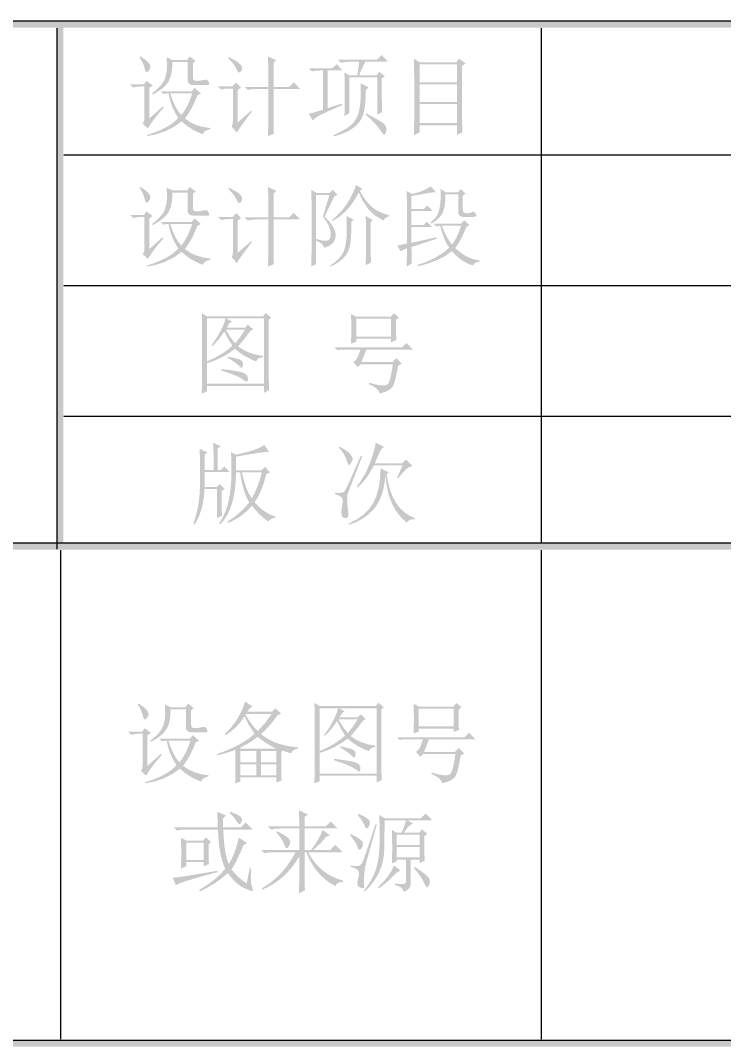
# Model space of a CAD drawing. Header units: millimetres. Extents: x 0 to 383, y 25 to 284.
# Drawn here: x 260.41 to 293.71, y 235.53 to 283.89 of the extents above; entities that cross this region are included whole.
import ezdxf

# ---------------------------------------------------------------- set-up
doc = ezdxf.new("R2010")
doc.units = ezdxf.units.MM

msp = doc.modelspace()

# ---------------------------------------------------------------- hatches: boundary and pattern name
h = msp.add_hatch(color=0)
h.dxf.hatch_style = 2
h.paths.add_polyline_path([(0, 283.548226), (383.109611, 283.548226), (383.109611, 283.886892), (0, 283.886892)])
h = msp.add_hatch(color=0)
h.dxf.hatch_style = 2
h.paths.add_polyline_path([(262.110361, 258.825559), (262.449035, 258.825559), (262.449035, 283.548226), (262.110361, 283.548226)])
h = msp.add_hatch(color=0)
h.dxf.hatch_style = 2
h.paths.add_polyline_path([(285.055028, 259.164226), (285.097361, 259.164226), (285.097361, 283.548226), (285.055028, 283.548226)])
h = msp.add_hatch(color=0)
h.paths.add_polyline_path([(266.048023, 282.147257), (266.097632, 282.18033), (266.219674, 282.100748), (266.321563, 282.027368), (266.403815, 281.960188), (266.466946, 281.89921), (266.545494, 281.784144), (266.566165, 281.673212), (266.54136, 281.577438), (266.483483, 281.502335), (266.424916, 281.452726), (266.395288, 281.436189), (266.364282, 281.446525), (266.337411, 281.47753), (266.314673, 281.529207), (266.296069, 281.601554), (266.261963, 281.722477), (266.209253, 281.853735), (266.13794, 281.995328)])
h.paths.add_polyline_path([(266.511043, 279.23684), (267.139429, 279.79908), (267.189038, 279.74947), (266.945814, 279.468351), (266.748066, 279.220304), (266.586146, 278.992928), (266.444898, 278.773819), (266.196851, 279.00533), (266.267131, 279.112817), (266.279533, 279.23684), (266.279533, 280.758194), (266.064559, 280.758194), (265.919865, 280.745792), (265.750366, 280.708585), (265.601538, 280.857413), (266.262997, 280.857413), (266.378752, 281.022778), (266.676408, 280.807804), (266.511043, 280.692049)])
h.paths.add_polyline_path([(267.503231, 280.427465), (267.62312, 280.090535), (267.751278, 279.807348), (267.887704, 279.577905), (268.032398, 279.402205), (268.182259, 279.615112), (268.317651, 279.856957), (268.438574, 280.127742), (268.545028, 280.427465)])
h.paths.add_polyline_path([(267.056747, 280.526684), (268.528491, 280.526684), (268.660783, 280.692049), (268.958439, 280.427465), (268.793075, 280.344783), (268.66285, 280.02749), (268.520223, 279.737068), (268.365194, 279.473518), (268.197762, 279.23684), (268.453044, 279.066308), (268.739331, 278.93505), (269.056624, 278.843066), (269.404924, 278.790356), (269.404924, 278.740747), (269.259196, 278.694238), (269.152743, 278.637394), (269.085563, 278.570214), (269.057658, 278.4927), (268.777572, 278.605354), (268.516089, 278.744881), (268.27321, 278.911279), (268.048934, 279.104549), (267.686165, 278.850301), (267.292391, 278.649796), (266.867611, 278.503035), (266.411825, 278.410017), (266.395288, 278.459627), (266.650053, 278.541017), (266.885181, 278.628092), (267.100671, 278.720851), (267.296525, 278.819295), (267.472742, 278.923423), (267.629321, 279.033235), (267.766264, 279.148732), (267.883569, 279.269913), (267.724406, 279.534497), (267.594181, 279.815616), (267.492896, 280.113273), (267.420549, 280.427465), (267.337866, 280.427465), (267.189038, 280.394392)])
h.paths.add_polyline_path([(268.578101, 281.188142), (268.58947, 281.115795), (268.623576, 281.064119), (268.68042, 281.033113), (268.760002, 281.022778), (268.937769, 281.03518), (269.107267, 281.072387), (269.17548, 281.080742), (269.231291, 281.073076), (269.274699, 281.049908), (269.305705, 281.011753), (269.342912, 280.932516), (269.355314, 280.87395), (269.343601, 280.8457), (269.311217, 280.829852), (269.268756, 280.826666), (269.18237, 280.825029), (269.051543, 280.824426), (268.875757, 280.82434), (268.611174, 280.82434), (268.481983, 280.840877), (268.392066, 280.890486), (268.341423, 280.973168), (268.330054, 281.088924), (268.330054, 281.915747), (267.60245, 281.915747), (267.598316, 281.648149), (267.569377, 281.407939), (267.515633, 281.195635), (267.437085, 281.011753), (267.32133, 280.845269), (267.155965, 280.684469), (266.940991, 280.528837), (266.676408, 280.377856), (266.643335, 280.427465), (266.880099, 280.627022), (267.06157, 280.812627), (267.188263, 280.984796), (267.260696, 281.144045), (267.330287, 281.432744), (267.354403, 281.684236), (267.337866, 282.147257), (267.60245, 282.014965), (268.313517, 282.014965), (268.429273, 282.18033), (268.710392, 281.965356), (268.578101, 281.866137)])
h = msp.add_hatch(color=0)
h.paths.add_polyline_path([(270.248283, 282.097648), (270.264819, 282.147257), (270.432337, 282.067675), (270.571433, 281.994295), (270.682623, 281.927115), (270.766425, 281.866137), (270.873223, 281.750382), (270.909741, 281.634627), (270.893894, 281.535408), (270.849108, 281.469262), (270.802943, 281.432055), (270.77745, 281.419653), (270.737142, 281.432055), (270.698901, 281.469262), (270.662728, 281.531274), (270.628622, 281.61809), (270.475659, 281.862003)])
h.paths.add_polyline_path([(270.694767, 279.054939), (271.339689, 279.617179), (271.372762, 279.567569), (271.235044, 279.389286), (271.111279, 279.226505), (271.001467, 279.079227), (270.905607, 278.947452), (270.8237, 278.83118), (270.755746, 278.730411), (270.701744, 278.645145), (270.661694, 278.575382), (270.413648, 278.856502), (270.463257, 278.984659), (270.479793, 279.170694), (270.479793, 280.658976), (270.049845, 280.658976), (270.198674, 280.658976), (270.078784, 280.646573), (269.917554, 280.609366), (269.768726, 280.758194), (270.44672, 280.758194), (270.628622, 280.940095), (270.860132, 280.708585), (270.694767, 280.59283)])
h.paths.add_polyline_path([(272.149976, 280.741658), (272.149717, 281.0065), (272.148942, 281.247053), (272.14765, 281.463319), (272.145842, 281.655297), (272.143516, 281.822987), (272.140674, 281.966389), (272.137315, 282.085504), (272.133439, 282.18033), (272.530314, 281.998429), (272.398023, 281.866137), (272.398023, 280.741658), (273.142163, 280.741658), (273.357137, 280.956632), (273.654793, 280.642439), (272.398023, 280.642439), (272.398023, 279.137622), (272.402157, 278.819295), (272.414559, 278.525773), (272.133439, 278.410017), (272.140674, 278.65083), (272.145842, 278.860636), (272.148942, 279.039436), (272.149976, 279.187231), (272.149976, 280.642439), (271.306616, 280.642439), (271.554663, 280.642439), (271.36036, 280.630037), (271.174325, 280.59283), (271.025497, 280.741658)])
h = msp.add_hatch(color=0)
h.paths.add_polyline_path([(274.961174, 279.732934), (275.622632, 279.947908), (275.655705, 279.881762), (275.412826, 279.775319), (275.196818, 279.679277), (275.007682, 279.593698), (274.845418, 279.518649), (274.710026, 279.454194), (274.601506, 279.400396), (274.519857, 279.357322), (274.46508, 279.325035), (274.332788, 279.225127), (274.266642, 279.137622), (274.068205, 279.468351), (274.178792, 279.493155), (274.328654, 279.534497), (274.51779, 279.592374), (274.7462, 279.666788), (274.7462, 281.518872), (274.613908, 281.518872), (274.407202, 281.506469), (274.217033, 281.469262), (274.068205, 281.61809), (275.176148, 281.61809), (275.391122, 281.816528), (275.655705, 281.518872), (274.961174, 281.518872)])
h.paths.add_polyline_path([(275.754924, 279.352595), (275.767326, 279.816305), (275.77146, 280.350295), (275.767326, 280.903577), (275.754924, 281.419653), (275.986434, 281.287361), (276.366773, 281.287361), (276.396745, 281.501302), (276.420516, 281.680102), (276.438086, 281.823762), (276.449455, 281.932283), (275.986434, 281.932283), (275.779728, 281.919881), (275.589559, 281.882674), (275.440731, 282.031502), (277.292814, 282.031502), (277.524325, 282.246476), (277.805444, 281.932283), (276.747111, 281.932283), (276.691301, 281.829964), (276.623088, 281.68837), (276.542472, 281.507503), (276.449455, 281.287361), (277.259741, 281.287361), (277.408569, 281.452726), (277.673153, 281.237752), (277.524325, 281.138533), (277.524325, 280.129809), (277.540861, 279.551033), (277.309351, 279.418741), (277.309351, 281.188142), (275.986434, 281.188142), (275.986434, 279.501424)])
h.paths.add_polyline_path([(276.895939, 280.725122), (276.763648, 280.59283), (276.754432, 280.180538), (276.72713, 279.836976), (276.682257, 279.56266), (276.620332, 279.358108), (276.53963, 279.195758), (276.437742, 279.04736), (276.314149, 278.912398), (276.168335, 278.790356), (275.993669, 278.678735), (275.783862, 278.575382), (275.538916, 278.480297), (275.25883, 278.393481), (275.225757, 278.44309), (275.579224, 278.613623), (275.862411, 278.777954), (276.075317, 278.936083), (276.217944, 279.088012), (276.315182, 279.245195), (276.392266, 279.41943), (276.449713, 279.611236), (276.48804, 279.821128), (276.511725, 280.053586), (276.524558, 280.312399), (276.526022, 280.59705), (276.515601, 280.907023)])
h.paths.add_polyline_path([(276.780184, 279.484887), (277.09231, 279.318575), (277.334155, 279.183786), (277.505721, 279.081036), (277.607007, 279.010842), (277.706226, 278.894398), (277.739299, 278.757283), (277.73103, 278.669778), (277.706226, 278.56987), (277.677287, 278.487877), (277.656616, 278.459627), (277.602873, 278.488566), (277.540861, 278.575382), (277.243205, 278.961233), (277.150187, 279.062432), (277.036499, 279.175518), (276.90214, 279.299972), (276.747111, 279.435278)])
h = msp.add_hatch(color=0)
h.paths.add_polyline_path([(279.310262, 279.931372), (279.310262, 279.021866), (281.079663, 279.021866), (281.079663, 279.931372)])
h.paths.add_polyline_path([(279.045679, 278.44309), (279.052914, 278.774939), (279.058081, 279.175518), (279.061182, 279.645342), (279.062215, 280.184931), (279.061182, 280.734682), (279.058081, 281.234307), (279.052914, 281.683289), (279.045679, 282.081111), (279.310262, 281.89921), (281.04659, 281.89921), (281.178882, 282.081111), (281.493075, 281.849601), (281.32771, 281.733845), (281.32771, 279.28645), (281.328744, 279.057006), (281.331844, 278.86477), (281.337012, 278.709741), (281.344247, 278.591918), (281.079663, 278.459627), (281.079663, 278.922648), (279.310262, 278.922648), (279.310262, 278.591918)])
h.paths.add_polyline_path([(279.310262, 281.799991), (279.310262, 280.956632), (281.079663, 280.956632), (281.079663, 281.799991)])
h.paths.add_polyline_path([(279.310262, 280.857413), (279.310262, 280.03059), (281.079663, 280.03059), (281.079663, 280.857413)])
h = msp.add_hatch(color=0)
h.dxf.hatch_style = 2
h.paths.add_polyline_path([(262.449028, 277.494559), (327.56475, 277.494559), (327.56475, 277.536892), (262.449028, 277.536892)])
h = msp.add_hatch(color=0)
h.paths.add_polyline_path([(266.048023, 275.96659), (266.097632, 275.999663), (266.219674, 275.920081), (266.321563, 275.846701), (266.403815, 275.779522), (266.466946, 275.718543), (266.545494, 275.603477), (266.566165, 275.492545), (266.54136, 275.396771), (266.483483, 275.321668), (266.424916, 275.272059), (266.395288, 275.255523), (266.364282, 275.265858), (266.337411, 275.296864), (266.314673, 275.34854), (266.296069, 275.420887), (266.261963, 275.54181), (266.209253, 275.673068), (266.13794, 275.814662)])
h.paths.add_polyline_path([(266.511043, 273.056174), (267.139429, 273.618413), (267.189038, 273.568804), (266.945814, 273.287684), (266.748066, 273.039637), (266.586146, 272.812261), (266.444898, 272.593153), (266.196851, 272.824663), (266.267131, 272.93215), (266.279533, 273.056174), (266.279533, 274.577528), (266.064559, 274.577528), (265.919865, 274.565125), (265.750366, 274.527918), (265.601538, 274.676747), (266.262997, 274.676747), (266.378752, 274.842111), (266.676408, 274.627137), (266.511043, 274.511382)])
h.paths.add_polyline_path([(267.503231, 274.246799), (267.62312, 273.909868), (267.751278, 273.626681), (267.887704, 273.397238), (268.032398, 273.221538), (268.182259, 273.434445), (268.317651, 273.676291), (268.438574, 273.947075), (268.545028, 274.246799)])
h.paths.add_polyline_path([(267.056747, 274.346017), (268.528491, 274.346017), (268.660783, 274.511382), (268.958439, 274.246799), (268.793075, 274.164116), (268.66285, 273.846823), (268.520223, 273.556401), (268.365194, 273.292852), (268.197762, 273.056174), (268.453044, 272.885641), (268.739331, 272.754383), (269.056624, 272.662399), (269.404924, 272.609689), (269.404924, 272.56008), (269.259196, 272.513571), (269.152743, 272.456727), (269.085563, 272.389548), (269.057658, 272.312033), (268.777572, 272.424688), (268.516089, 272.564214), (268.27321, 272.730612), (268.048934, 272.923882), (267.686165, 272.669634), (267.292391, 272.469129), (266.867611, 272.322368), (266.411825, 272.229351), (266.395288, 272.27896), (266.650053, 272.36035), (266.885181, 272.447425), (267.100671, 272.540184), (267.296525, 272.638628), (267.472742, 272.742756), (267.629321, 272.852568), (267.766264, 272.968065), (267.883569, 273.089247), (267.724406, 273.35383), (267.594181, 273.63495), (267.492896, 273.932606), (267.420549, 274.246799), (267.337866, 274.246799), (267.189038, 274.213726)])
h.paths.add_polyline_path([(268.578101, 275.007476), (268.58947, 274.935129), (268.623576, 274.883452), (268.68042, 274.852446), (268.760002, 274.842111), (268.937769, 274.854513), (269.107267, 274.89172), (269.17548, 274.900075), (269.231291, 274.89241), (269.274699, 274.869241), (269.305705, 274.831087), (269.342912, 274.75185), (269.355314, 274.693283), (269.343601, 274.665033), (269.311217, 274.649186), (269.268756, 274.645999), (269.18237, 274.644363), (269.051543, 274.64376), (268.875757, 274.643674), (268.611174, 274.643674), (268.481983, 274.66021), (268.392066, 274.709819), (268.341423, 274.792502), (268.330054, 274.908257), (268.330054, 275.73508), (267.60245, 275.73508), (267.598316, 275.467482), (267.569377, 275.227273), (267.515633, 275.014969), (267.437085, 274.831087), (267.32133, 274.664603), (267.155965, 274.503803), (266.940991, 274.348171), (266.676408, 274.197189), (266.643335, 274.246799), (266.880099, 274.446356), (267.06157, 274.63196), (267.188263, 274.804129), (267.260696, 274.963378), (267.330287, 275.252077), (267.354403, 275.503569), (267.337866, 275.96659), (267.60245, 275.834299), (268.313517, 275.834299), (268.429273, 275.999663), (268.710392, 275.784689), (268.578101, 275.68547)])
h = msp.add_hatch(color=0)
h.paths.add_polyline_path([(270.248283, 275.916981), (270.264819, 275.96659), (270.432337, 275.887009), (270.571433, 275.813628), (270.682623, 275.746449), (270.766425, 275.68547), (270.873223, 275.569715), (270.909741, 275.45396), (270.893894, 275.354741), (270.849108, 275.288595), (270.802943, 275.251388), (270.77745, 275.238986), (270.737142, 275.251388), (270.698901, 275.288595), (270.662728, 275.350607), (270.628622, 275.437424), (270.475659, 275.681336)])
h.paths.add_polyline_path([(270.694767, 272.874273), (271.339689, 273.436512), (271.372762, 273.386903), (271.235044, 273.208619), (271.111279, 273.045838), (271.001467, 272.89856), (270.905607, 272.766786), (270.8237, 272.650514), (270.755746, 272.549745), (270.701744, 272.464478), (270.661694, 272.394715), (270.413648, 272.675835), (270.463257, 272.803993), (270.479793, 272.990028), (270.479793, 274.478309), (270.049845, 274.478309), (270.198674, 274.478309), (270.078784, 274.465907), (269.917554, 274.4287), (269.768726, 274.577528), (270.44672, 274.577528), (270.628622, 274.759429), (270.860132, 274.527918), (270.694767, 274.412163)])
h.paths.add_polyline_path([(272.149976, 274.560991), (272.149717, 274.825833), (272.148942, 275.066387), (272.14765, 275.282653), (272.145842, 275.474631), (272.143516, 275.642321), (272.140674, 275.785723), (272.137315, 275.904837), (272.133439, 275.999663), (272.530314, 275.817762), (272.398023, 275.68547), (272.398023, 274.560991), (273.142163, 274.560991), (273.357137, 274.775965), (273.654793, 274.461773), (272.398023, 274.461773), (272.398023, 272.956955), (272.402157, 272.638628), (272.414559, 272.345106), (272.133439, 272.229351), (272.140674, 272.470163), (272.145842, 272.679969), (272.148942, 272.85877), (272.149976, 273.006564), (272.149976, 274.461773), (271.306616, 274.461773), (271.554663, 274.461773), (271.36036, 274.44937), (271.174325, 274.412163), (271.025497, 274.560991)])
h = msp.add_hatch(color=0)
h.paths.add_polyline_path([(276.614819, 275.900444), (276.482528, 275.817762), (276.618006, 275.583237), (276.760202, 275.376101), (276.909633, 275.19687), (277.066816, 275.046061), (277.239329, 274.919884), (277.434063, 274.813861), (277.650501, 274.727476), (277.888127, 274.66021), (277.888127, 274.610601), (277.802344, 274.591997), (277.726896, 274.552723), (277.661784, 274.492778), (277.607007, 274.412163), (277.387899, 274.533172), (277.193595, 274.665033), (277.024097, 274.808263), (276.879403, 274.963378), (276.63549, 275.318223), (276.432918, 275.73508), (276.269707, 275.449826), (276.111146, 275.205913), (275.957754, 275.003342), (275.810045, 274.842111), (275.507566, 274.585796), (275.176148, 274.37909), (275.159611, 274.4287), (275.414979, 274.655042), (275.635723, 274.887586), (275.822361, 275.126331), (275.97541, 275.371278), (276.098314, 275.602788), (276.193829, 275.801226), (276.261439, 275.96659), (276.300627, 276.098882)])
h.paths.add_polyline_path([(276.085653, 274.362554), (276.081519, 273.981182), (276.069116, 273.663888), (276.048446, 273.410674), (276.019507, 273.221538), (275.977132, 273.068662), (275.916154, 272.924571), (275.836572, 272.789782), (275.738387, 272.664811), (275.617464, 272.550261), (275.46967, 272.438812), (275.295003, 272.331498), (275.093465, 272.229351), (275.076929, 272.27896), (275.302324, 272.437176), (275.482761, 272.597976), (275.618756, 272.761876), (275.710826, 272.929394), (275.772838, 273.110262), (275.818313, 273.313867), (275.847252, 273.54021), (275.859655, 273.78929), (275.862669, 274.037251), (275.8631, 274.25989), (275.86043, 274.456691), (275.854142, 274.627137), (276.201408, 274.445236)])
h.paths.add_polyline_path([(276.763648, 272.295497), (276.780184, 273.491634), (276.77605, 274.077989), (276.763648, 274.627137), (277.094377, 274.4287), (276.995158, 274.346017), (276.995158, 272.990028), (277.011694, 272.427788)])
h.paths.add_polyline_path([(275.043856, 275.619325), (274.41547, 275.619325), (274.41547, 273.535731), (274.598491, 273.488189), (274.751023, 273.461317), (274.873582, 273.455116), (274.966686, 273.469585), (275.033865, 273.512046), (275.078307, 273.590163), (275.100011, 273.704454), (275.098977, 273.855436), (275.066852, 274.028982), (274.994936, 274.210281), (274.882712, 274.398813), (274.729663, 274.594064)])
h.paths.add_polyline_path([(274.18396, 272.229351), (274.187836, 272.360609), (274.191195, 272.522873), (274.194037, 272.716143), (274.196362, 272.940418), (274.198171, 273.1957), (274.199463, 273.481987), (274.200238, 273.799281), (274.200497, 274.14758), (274.200238, 274.492778), (274.199463, 274.80077), (274.198171, 275.071554), (274.196362, 275.305132), (274.194037, 275.501502), (274.191195, 275.660666), (274.187836, 275.782622), (274.18396, 275.867372), (274.432007, 275.718543), (275.043856, 275.718543), (275.192684, 275.867372), (275.424194, 275.635861), (275.275366, 275.553179), (275.190617, 275.381613), (275.085197, 275.164572), (274.959107, 274.902056), (274.812345, 274.594064), (275.01974, 274.391493), (275.18166, 274.180653), (275.292592, 273.969813), (275.341512, 273.767241), (275.324976, 273.573627), (275.242293, 273.392415), (275.17098, 273.31068), (275.072795, 273.238764), (274.947738, 273.176149), (274.795809, 273.122319), (274.753434, 273.223605), (274.67592, 273.312489), (274.563265, 273.38897), (274.41547, 273.453049), (274.41547, 272.345106)])
h = msp.add_hatch(color=0)
h.paths.add_polyline_path([(278.929924, 273.35383), (280.104012, 273.618413), (280.137085, 273.552267), (278.929924, 273.155392), (278.930957, 272.91458), (278.934058, 272.704774), (278.939225, 272.525973), (278.94646, 272.378179), (278.698413, 272.229351), (278.710816, 272.642762), (278.71495, 273.089247), (278.597127, 273.048939), (278.508244, 273.010698), (278.448299, 272.974525), (278.417293, 272.940418), (278.251929, 273.238075), (278.324276, 273.243242), (278.425562, 273.258745), (278.555786, 273.284583), (278.71495, 273.320757), (278.71495, 274.759429), (278.713916, 275.129432), (278.710816, 275.429155), (278.705648, 275.658599), (278.698413, 275.817762), (278.94646, 275.668934), (279.161434, 275.718543), (279.409481, 275.801226), (279.64926, 275.908713), (279.839429, 276.032736), (280.087476, 275.751616), (279.860099, 275.73508), (279.574845, 275.68547), (278.929924, 275.569715), (278.929924, 274.957866), (279.5087, 274.957866), (279.674064, 275.123231), (279.938648, 274.858648), (278.929924, 274.858648), (278.929924, 274.197189), (279.492163, 274.197189), (279.657528, 274.362554), (279.922111, 274.09797), (278.929924, 274.09797)])
h.paths.add_polyline_path([(280.30245, 275.900444), (280.550497, 275.751616), (281.129273, 275.751616), (281.261564, 275.900444), (281.493075, 275.68547), (281.360783, 275.586252), (281.360783, 274.924793), (281.371118, 274.852446), (281.402124, 274.80077), (281.453801, 274.769764), (281.526148, 274.759429), (281.641903, 274.759429), (281.732853, 274.784234), (281.807267, 274.825575), (281.873413, 274.829709), (281.939559, 274.775965), (281.989168, 274.705685), (282.005705, 274.66021), (281.990202, 274.624037), (281.943693, 274.598198), (281.866178, 274.582695), (281.757658, 274.577528), (281.426929, 274.577528), (281.303939, 274.590964), (281.216089, 274.631271), (281.163379, 274.698451), (281.145809, 274.792502), (281.145809, 275.652398), (280.53396, 275.652398), (280.53396, 275.41572), (280.517424, 275.201779), (280.484351, 275.010576), (280.434741, 274.842111), (280.356193, 274.688115), (280.236304, 274.540321), (280.075073, 274.398727), (279.872502, 274.263335), (279.822892, 274.312944), (279.964572, 274.43602), (280.075762, 274.557546), (280.15698, 274.678038), (280.208743, 274.798014), (280.270066, 275.046061), (280.30245, 275.310644), (280.310718, 275.595209)])
h.paths.add_polyline_path([(280.368595, 274.164116), (280.472637, 273.896088), (280.589082, 273.656998), (280.71655, 273.449604), (280.848153, 273.271148), (280.97631, 273.457183), (281.0962, 273.684559), (281.199553, 273.928472), (281.278101, 274.164116)])
h.paths.add_polyline_path([(280.715861, 273.122319), (280.600795, 273.309044), (280.489863, 273.541243), (280.385821, 273.825808), (280.285913, 274.164116), (280.104012, 274.131043), (279.97172, 274.263335), (281.278101, 274.263335), (281.426929, 274.4287), (281.674976, 274.197189), (281.526148, 274.09797), (281.415215, 273.829942), (281.283613, 273.55778), (281.142364, 273.309044), (280.996981, 273.105783), (281.294637, 272.858425), (281.592293, 272.681347), (281.877547, 272.575238), (282.137997, 272.527007), (282.137997, 272.460861), (282.032577, 272.443291), (281.947827, 272.407118), (281.883748, 272.352341), (281.84034, 272.27896), (281.626055, 272.356819), (281.382832, 272.488422), (281.253554, 272.576358), (281.121693, 272.683414), (280.986732, 272.810108), (280.848153, 272.956955), (280.496753, 272.71442), (280.104012, 272.521495), (279.682332, 272.365087), (279.244116, 272.245887), (279.22758, 272.312033), (279.636857, 272.452593), (280.037866, 272.642762), (280.405803, 272.870138)])
h = msp.add_hatch(color=0)
h.dxf.hatch_style = 2
h.paths.add_polyline_path([(262.449028, 271.313892), (327.56475, 271.313892), (327.56475, 271.356226), (262.449028, 271.356226)])
h = msp.add_hatch(color=0)
h.paths.add_polyline_path([(272.171804, 269.723747), (272.171804, 266.978694), (272.175938, 266.664502), (272.18834, 266.383382), (271.940293, 266.25109), (271.940293, 266.581819), (269.244851, 266.581819), (269.244851, 266.317236), (268.996804, 266.218017), (269.01334, 266.896012), (269.01334, 269.393017), (269.009206, 269.690674), (268.996804, 270.021403), (269.244851, 269.872575), (271.90722, 269.872575), (272.022976, 270.037939), (272.287559, 269.822965)])
h.paths.add_polyline_path([(269.244851, 269.773356), (269.244851, 267.739372), (269.611753, 267.909904), (269.935248, 268.090771), (270.215334, 268.281974), (270.452012, 268.483512), (270.249441, 268.801839), (270.071674, 269.161507), (269.798822, 268.781168), (269.509434, 268.466976), (269.459825, 268.500049), (269.703737, 268.852137), (269.906309, 269.216628), (269.987958, 269.391209), (270.051003, 269.542535), (270.095445, 269.670089), (270.121283, 269.773356)])
h.paths.add_polyline_path([(269.244851, 266.681038), (271.940293, 266.681038), (271.940293, 269.773356), (270.154356, 269.773356), (270.435476, 269.624528), (270.336257, 269.574918), (270.249441, 269.442627), (270.187429, 269.343408), (271.063861, 269.343408), (271.179616, 269.492236), (271.427663, 269.260726), (271.295372, 269.178043), (271.010118, 268.797705), (270.716595, 268.450439), (270.982212, 268.279907), (271.266433, 268.148649), (271.569257, 268.056665), (271.890684, 268.003955), (271.890684, 267.937809), (271.778029, 267.919206), (271.688112, 267.879931), (271.620933, 267.819987), (271.576491, 267.739372), (271.296405, 267.857194), (271.034922, 267.995687), (270.792043, 268.15485), (270.567767, 268.334684), (270.268044, 268.118677), (269.94765, 267.933675), (269.606586, 267.779679), (269.244851, 267.656689)])
h.paths.add_polyline_path([(270.137819, 269.244189), (270.252541, 269.048852), (270.365196, 268.876253), (270.475783, 268.726391), (270.584304, 268.599267), (270.815814, 268.892789), (271.047325, 269.244189)])
h.paths.add_polyline_path([(270.237038, 267.970882), (270.421006, 267.930574), (270.576036, 267.892334), (270.702126, 267.85616), (270.799278, 267.822054), (270.870591, 267.782866), (270.919167, 267.731792), (270.945005, 267.66935), (270.948106, 267.596056), (270.937771, 267.527757), (270.923301, 267.479611), (270.904698, 267.451103), (270.88196, 267.441715), (270.828217, 267.462386), (270.766205, 267.524398), (270.670087, 267.611214), (270.547097, 267.706299), (270.397235, 267.809651), (270.220502, 267.921273)])
h.paths.add_polyline_path([(269.922845, 267.375569), (270.270197, 267.334314), (270.55192, 267.293576), (270.76853, 267.253871), (270.920545, 267.215717), (271.026912, 267.172223), (271.105891, 267.115809), (271.156965, 267.04596), (271.179616, 266.962158), (271.181683, 266.882576), (271.171348, 266.825732), (271.14861, 266.791626), (271.11347, 266.780257), (271.047325, 266.805062), (270.948106, 266.879476), (270.79101, 266.980762), (270.567767, 267.086181), (270.278379, 267.195735), (269.922845, 267.309424)])
h = msp.add_hatch(color=0)
h.paths.add_polyline_path([(278.197028, 269.70721), (278.198061, 269.368213), (278.201162, 269.095361), (278.20633, 268.888655), (278.213564, 268.748095), (277.965517, 268.648877), (277.965517, 268.814241), (276.311872, 268.814241), (276.311872, 268.665413), (276.063825, 268.582731), (276.076227, 268.922417), (276.080361, 269.282774), (276.076227, 269.645887), (276.063825, 269.98833), (276.311872, 269.856038), (277.948981, 269.856038), (278.097809, 270.021403), (278.329319, 269.822965)])
h.paths.add_polyline_path([(276.311872, 269.756819), (276.311872, 268.91346), (277.965517, 268.91346), (277.965517, 269.756819)])
h.paths.add_polyline_path([(278.296247, 267.524398), (278.259556, 267.320792), (278.2239, 267.139925), (278.189276, 266.981795), (278.155687, 266.846403), (278.12313, 266.733748), (278.091608, 266.643831), (278.061119, 266.576652), (278.031663, 266.53221), (277.915908, 266.4199), (277.800153, 266.344797), (277.647191, 266.283474), (277.419814, 266.218017), (277.375373, 266.33894), (277.27512, 266.453662), (277.119057, 266.562182), (276.907184, 266.664502), (276.92372, 266.730648), (277.132493, 266.67277), (277.312327, 266.631429), (277.463222, 266.606624), (277.585179, 266.598356), (277.676818, 266.610758), (277.789128, 266.647965), (277.820382, 266.673803), (277.852088, 266.726513), (277.884181, 266.806095), (277.916597, 266.912549), (277.949272, 267.045874), (277.98214, 267.206071), (278.015138, 267.393139), (278.0482, 267.60708), (276.526845, 267.60708), (276.378017, 267.474788), (276.17958, 267.706299), (276.283622, 267.793115), (276.366993, 267.921273), (276.440718, 268.090771), (276.510309, 268.301611), (275.567731, 268.301611), (275.418903, 268.268538), (275.286611, 268.40083), (278.478148, 268.40083), (278.693122, 268.615804), (278.990778, 268.301611), (276.791429, 268.301611), (276.559918, 267.706299), (278.031663, 267.706299), (278.213564, 267.8882), (278.461611, 267.640153)])
h = msp.add_hatch(color=0)
h.dxf.hatch_style = 2
h.paths.add_polyline_path([(262.449028, 265.133226), (327.56475, 265.133226), (327.56475, 265.175559), (262.449028, 265.175559)])
h = msp.add_hatch(color=0)
h.paths.add_polyline_path([(269.559043, 262.600502), (269.55801, 263.034584), (269.554909, 263.394252), (269.549742, 263.679506), (269.542507, 263.890345), (269.889773, 263.724981), (269.757481, 263.609226), (269.757481, 262.600502), (269.906309, 262.600502), (270.071674, 262.765866), (270.31972, 262.501283), (269.129095, 262.501283), (269.129095, 261.790215), (269.707872, 261.790215), (269.8567, 261.939043), (270.08821, 261.707533), (269.939382, 261.608314), (269.940415, 261.212473), (269.943516, 260.884844), (269.948684, 260.625428), (269.955918, 260.434226), (269.724408, 260.31847), (269.724408, 261.690997), (269.129095, 261.690997), (269.087754, 261.208339), (268.996804, 260.769089), (268.856244, 260.373248), (268.666075, 260.020814), (268.599929, 260.053887), (268.697167, 260.35361), (268.774251, 260.640931), (268.831698, 260.91585), (268.870024, 261.178366), (268.894829, 261.452251), (268.911365, 261.761276), (268.919634, 262.105442), (268.919634, 262.484747), (268.915413, 262.852683), (268.910676, 263.162741), (268.904906, 263.414922), (268.897585, 263.609226), (269.261387, 263.427325), (269.129095, 263.311569), (269.129095, 262.600502)])
h.paths.add_polyline_path([(272.056049, 262.402064), (271.934092, 261.977284), (271.799734, 261.612448), (271.652972, 261.307557), (271.493809, 261.062611), (271.723252, 260.834201), (271.965098, 260.645066), (272.219346, 260.495204), (272.485997, 260.384616), (272.485997, 260.31847), (272.390912, 260.320538), (272.304095, 260.293666), (272.225547, 260.237855), (272.155267, 260.153106), (271.957863, 260.298833), (271.762526, 260.471433), (271.569257, 260.670904), (271.378054, 260.897247), (271.126906, 260.641965), (270.853021, 260.421823), (270.556399, 260.236822), (270.237038, 260.08696), (270.220502, 260.153106), (270.501622, 260.340175), (270.766205, 260.554115), (271.014252, 260.794927), (271.245762, 261.062611), (271.101068, 261.33753), (270.981179, 261.666192), (270.886094, 262.048597), (270.815814, 262.484747), (270.617377, 262.484747), (270.60575, 262.073661), (270.570868, 261.69203), (270.512732, 261.339855), (270.431342, 261.017136), (270.326697, 260.723872), (270.198798, 260.460064), (270.047644, 260.225711), (269.873236, 260.020814), (269.823627, 260.070424), (269.98279, 260.333973), (270.113015, 260.611993), (270.214301, 260.904481), (270.286648, 261.211439), (270.33729, 261.518483), (270.373464, 261.811575), (270.395168, 262.09123), (270.402403, 262.357967), (270.398269, 262.890579), (270.385866, 263.443861), (270.617377, 263.328106), (270.869816, 263.382366), (271.097968, 263.43766), (271.301831, 263.493987), (271.481407, 263.551348), (271.636694, 263.609742), (271.767694, 263.66917), (271.874406, 263.729632), (271.95683, 263.791127), (272.18834, 263.460398), (272.031244, 263.452818), (271.857611, 263.432837), (271.798442, 263.424299), (271.711884, 263.411047), (271.597937, 263.393014), (271.456602, 263.370136), (271.287878, 263.342349), (271.091766, 263.309589), (270.868266, 263.271789), (270.617377, 263.228887), (270.617377, 262.583965), (271.824538, 262.583965), (271.989903, 262.74933), (272.23795, 262.484747)])
h.paths.add_polyline_path([(270.898497, 262.484747), (270.995648, 262.090972), (271.105202, 261.753008), (271.227159, 261.470855), (271.361517, 261.244512), (271.503111, 261.508062), (271.630235, 261.802618), (271.742889, 262.128179), (271.841075, 262.484747)])
h = msp.add_hatch(color=0)
h.paths.add_polyline_path([(278.246637, 262.2367), (278.51122, 262.815476), (277.155231, 262.815476), (276.874111, 262.341431), (276.788328, 262.216287), (276.679808, 262.080292), (276.54855, 261.932928), (276.394554, 261.773679), (276.344944, 261.823288), (276.525812, 262.071335), (276.688076, 262.335918), (276.831736, 262.617038), (276.956793, 262.914694), (277.06118, 263.205116), (277.142829, 263.464532), (277.20174, 263.692942), (277.237913, 263.890345), (277.634788, 263.691908), (277.519033, 263.605092), (277.436351, 263.476934), (277.396043, 263.385984), (277.341266, 263.26196), (277.27202, 263.104864), (277.188304, 262.914694), (278.494684, 262.914694), (278.676585, 263.096595), (278.974241, 262.782403), (278.821279, 262.732793), (278.693122, 262.650111), (278.624909, 262.584999), (278.536025, 262.488881), (278.426471, 262.361757), (278.296247, 262.203627)])
h.paths.add_polyline_path([(277.700934, 262.352455), (277.670187, 262.084523), (277.627553, 261.834743), (277.573035, 261.603179), (277.506631, 261.389895), (277.428341, 261.194957), (277.338165, 261.018428), (277.236105, 260.860373), (277.122158, 260.720858), (276.871011, 260.483318), (276.597125, 260.28402), (276.300503, 260.123995), (275.981142, 260.004278), (275.948069, 260.053887), (276.33771, 260.257578), (276.663271, 260.488658), (276.924754, 260.747643), (277.122158, 261.03505), (277.267886, 261.36466), (277.374339, 261.749563), (277.441518, 262.189243), (277.469424, 262.683184), (277.849762, 262.484747), (277.750543, 262.402064), (277.821943, 262.000108), (277.920731, 261.637942), (278.047425, 261.316084), (278.20254, 261.03505), (278.385388, 260.795186), (278.594592, 260.596145), (278.829633, 260.437412), (279.089997, 260.31847), (279.07346, 260.268861), (278.957705, 260.264727), (278.858486, 260.235788), (278.775804, 260.182045), (278.709658, 260.103497), (278.511307, 260.276096), (278.330008, 260.479701), (278.16628, 260.714312), (278.020639, 260.979929), (277.898596, 261.276552), (277.804976, 261.60418), (277.739261, 261.962815)])
h.paths.add_polyline_path([(275.518122, 263.708444), (275.678405, 263.619561), (275.812333, 263.534812), (275.920423, 263.454196), (276.003191, 263.377715), (276.109989, 263.241289), (276.146507, 263.129668), (276.126525, 263.03045), (276.069337, 262.931231), (276.01077, 262.856817), (275.981142, 262.832012), (275.949103, 262.845448), (275.919131, 262.885756), (275.891225, 262.952935), (275.865387, 263.046986), (275.81061, 263.196848), (275.728961, 263.348776), (275.620441, 263.502772), (275.485049, 263.658835)])
h.paths.add_polyline_path([(275.303148, 261.525632), (275.518122, 261.509095), (275.650413, 261.525632), (275.749632, 261.575241), (275.779863, 261.616324), (275.829214, 261.706499), (275.897685, 261.845767), (275.985276, 262.034128), (276.091988, 262.271581), (276.21782, 262.558127), (276.362773, 262.893765), (276.526845, 263.278497), (276.592991, 263.245424), (276.441321, 262.849065), (276.308771, 262.50335), (276.195341, 262.208278), (276.101032, 261.963848), (276.025842, 261.770061), (275.969774, 261.626918), (275.932825, 261.534417), (275.914997, 261.492559), (275.890192, 261.389895), (275.881924, 261.216951), (275.894326, 260.976484), (275.931533, 260.665736), (275.942988, 260.507606), (275.928088, 260.397019), (275.88735, 260.333973), (275.82129, 260.31847), (275.696577, 260.351543), (275.633877, 260.417689), (275.600804, 260.566517), (275.609072, 260.661602), (275.633877, 260.814564), (275.66695, 261.046764), (275.66695, 261.216951), (275.638011, 261.285078), (275.567731, 261.348554), (275.45611, 261.406862), (275.303148, 261.459486)])
h = msp.add_hatch(color=0)
h.dxf.hatch_style = 2
h.paths.add_polyline_path([(0.338667, 258.825559), (383.109611, 258.825559), (383.109611, 259.164226), (0.338667, 259.164226)])
h = msp.add_hatch(color=0)
h.dxf.hatch_style = 2
h.paths.add_polyline_path([(262.279694, 235.626892), (262.322028, 235.626892), (262.322028, 258.825559), (262.279694, 258.825559)])
h = msp.add_hatch(color=0)
h.dxf.hatch_style = 2
h.paths.add_polyline_path([(285.055028, 235.626892), (285.097361, 235.626892), (285.097361, 258.825559), (285.055028, 258.825559)])
h = msp.add_hatch(color=0)
h.paths.add_polyline_path([(265.963356, 251.497924), (266.012965, 251.530997), (266.135008, 251.451415), (266.236896, 251.378034), (266.319148, 251.310855), (266.38228, 251.249877), (266.460828, 251.134811), (266.481498, 251.023878), (266.456694, 250.928105), (266.398816, 250.853002), (266.340249, 250.803392), (266.310622, 250.786856), (266.279616, 250.797191), (266.252744, 250.828197), (266.230006, 250.879873), (266.211403, 250.95222), (266.177296, 251.073143), (266.124586, 251.204401), (266.053273, 251.345995)])
h.paths.add_polyline_path([(266.426377, 248.587507), (267.054762, 249.149747), (267.104372, 249.100137), (266.861148, 248.819017), (266.663399, 248.57097), (266.50148, 248.343594), (266.360231, 248.124486), (266.112184, 248.355997), (266.182464, 248.463484), (266.194866, 248.587507), (266.194866, 250.108861), (265.979892, 250.108861), (265.835198, 250.096459), (265.6657, 250.059252), (265.516872, 250.20808), (266.17833, 250.20808), (266.294085, 250.373444), (266.591741, 250.15847), (266.426377, 250.042715)])
h.paths.add_polyline_path([(267.418564, 249.778132), (267.538454, 249.441202), (267.666611, 249.158015), (267.803037, 248.928571), (267.947731, 248.752872), (268.097593, 248.965778), (268.232985, 249.207624), (268.353908, 249.478409), (268.460361, 249.778132)])
h.paths.add_polyline_path([(266.97208, 249.877351), (268.443825, 249.877351), (268.576116, 250.042715), (268.873773, 249.778132), (268.708408, 249.69545), (268.578183, 249.378156), (268.435556, 249.087735), (268.280527, 248.824185), (268.113095, 248.587507), (268.368377, 248.416975), (268.654664, 248.285717), (268.971958, 248.193733), (269.320257, 248.141023), (269.320257, 248.091413), (269.174529, 248.044904), (269.068076, 247.98806), (269.000897, 247.920881), (268.972991, 247.843366), (268.692905, 247.956021), (268.431422, 248.095547), (268.188543, 248.261945), (267.964267, 248.455215), (267.601499, 248.200967), (267.207724, 248.000463), (266.782944, 247.853702), (266.327158, 247.760684), (266.310622, 247.810293), (266.565386, 247.891684), (266.800514, 247.978759), (267.016005, 248.071518), (267.211859, 248.169961), (267.388075, 248.274089), (267.544655, 248.383902), (267.681597, 248.499399), (267.798903, 248.62058), (267.639739, 248.885163), (267.509515, 249.166283), (267.408229, 249.463939), (267.335882, 249.778132), (267.2532, 249.778132), (267.104372, 249.745059)])
h.paths.add_polyline_path([(268.493434, 250.538809), (268.504803, 250.466462), (268.538909, 250.414786), (268.595753, 250.38378), (268.675335, 250.373444), (268.853102, 250.385847), (269.022601, 250.423054), (269.090814, 250.431408), (269.146624, 250.423743), (269.190032, 250.400575), (269.221038, 250.36242), (269.258245, 250.283183), (269.270648, 250.224616), (269.258934, 250.196367), (269.22655, 250.180519), (269.18409, 250.177332), (269.097704, 250.175696), (268.966876, 250.175093), (268.79109, 250.175007), (268.526507, 250.175007), (268.397316, 250.191543), (268.307399, 250.241153), (268.256756, 250.323835), (268.245387, 250.43959), (268.245387, 251.266413), (267.517783, 251.266413), (267.513649, 250.998815), (267.48471, 250.758606), (267.430967, 250.546302), (267.352418, 250.36242), (267.236663, 250.195936), (267.071299, 250.035136), (266.856325, 249.879504), (266.591741, 249.728523), (266.558668, 249.778132), (266.795433, 249.977689), (266.976903, 250.163294), (267.103596, 250.335462), (267.17603, 250.494712), (267.24562, 250.783411), (267.269736, 251.034903), (267.2532, 251.497924), (267.517783, 251.365632), (268.228851, 251.365632), (268.344606, 251.530997), (268.625726, 251.316023), (268.493434, 251.216804)])
h = msp.add_hatch(color=0)
h.paths.add_polyline_path([(270.577028, 247.760684), (270.58943, 248.124486), (270.593564, 248.422142), (270.593564, 249.348184), (270.192555, 249.207624), (269.750205, 249.083601), (269.733668, 249.149747), (270.0768, 249.279971), (270.37859, 249.406062), (270.639039, 249.528018), (270.858148, 249.64584), (271.217816, 249.877351), (271.503069, 250.108861), (271.24262, 250.4892), (271.023512, 250.935684), (270.837477, 250.669034), (270.626637, 250.431322), (270.390993, 250.222549), (270.130543, 250.042715), (270.080934, 250.092325), (270.276271, 250.284561), (270.44887, 250.480931), (270.598732, 250.681436), (270.725856, 250.886075), (270.924293, 251.278816), (271.056585, 251.630215), (271.403851, 251.398705), (271.271559, 251.316023), (271.155804, 251.150658), (272.329892, 251.150658), (272.47872, 251.316023), (272.75984, 251.067976), (272.577939, 250.968757), (272.368133, 250.690738), (272.168662, 250.451993), (271.979526, 250.252522), (271.800726, 250.092325), (272.002264, 249.94565), (272.210003, 249.820162), (272.423943, 249.716379), (272.644085, 249.634816), (273.094704, 249.522506), (273.55359, 249.463939), (273.55359, 249.41433), (273.446103, 249.381257), (273.355153, 249.331648), (273.280739, 249.265502), (273.222861, 249.182819), (272.991351, 249.257234), (272.825986, 249.315111), (272.75984, 249.248965), (272.75984, 248.389069), (272.776377, 247.892976), (272.52833, 247.793757), (272.52833, 248.041804), (270.825075, 248.041804), (270.825075, 247.843366)])
h.paths.add_polyline_path([(271.106194, 251.051439), (271.073122, 251.018366), (271.202313, 250.796158), (271.341839, 250.592553), (271.491701, 250.407551), (271.651898, 250.241153), (271.990895, 250.609089), (272.313356, 251.051439)])
h.paths.add_polyline_path([(271.651898, 249.960033), (271.238486, 249.670645), (270.792002, 249.430866), (270.841611, 249.397793), (272.495257, 249.397793), (272.544866, 249.397793), (272.296819, 249.51975), (272.065309, 249.654109), (271.850335, 249.80087)])
h.paths.add_polyline_path([(270.825075, 249.298575), (270.825075, 248.752872), (271.585752, 248.752872), (271.585752, 249.298575)])
h.paths.add_polyline_path([(271.800726, 249.298575), (271.800726, 248.752872), (272.52833, 248.752872), (272.52833, 249.298575)])
h.paths.add_polyline_path([(270.825075, 248.653653), (270.825075, 248.141023), (271.585752, 248.141023), (271.585752, 248.653653)])
h.paths.add_polyline_path([(271.800726, 248.653653), (271.800726, 248.141023), (272.52833, 248.141023), (272.52833, 248.653653)])
h = msp.add_hatch(color=0)
h.paths.add_polyline_path([(277.505804, 251.266413), (277.505804, 248.521361), (277.509938, 248.207168), (277.52234, 247.926049), (277.274293, 247.793757), (277.274293, 248.124486), (274.578851, 248.124486), (274.578851, 247.859903), (274.330804, 247.760684), (274.34734, 248.438679), (274.34734, 250.935684), (274.343206, 251.23334), (274.330804, 251.564069), (274.578851, 251.415241), (277.24122, 251.415241), (277.356976, 251.580606), (277.621559, 251.365632)])
h.paths.add_polyline_path([(274.578851, 251.316023), (274.578851, 249.282038), (274.945753, 249.45257), (275.269248, 249.633438), (275.549334, 249.824641), (275.786012, 250.026179), (275.583441, 250.344506), (275.405674, 250.704174), (275.132822, 250.323835), (274.843434, 250.009642), (274.793825, 250.042715), (275.037737, 250.394804), (275.240309, 250.759295), (275.321958, 250.933875), (275.385003, 251.085201), (275.429445, 251.212756), (275.455283, 251.316023)])
h.paths.add_polyline_path([(274.578851, 248.223705), (277.274293, 248.223705), (277.274293, 251.316023), (275.488356, 251.316023), (275.769476, 251.167194), (275.670257, 251.117585), (275.583441, 250.985293), (275.521429, 250.886075), (276.397861, 250.886075), (276.513616, 251.034903), (276.761663, 250.803392), (276.629372, 250.72071), (276.344118, 250.340372), (276.050595, 249.993106), (276.316212, 249.822574), (276.600433, 249.691316), (276.903257, 249.599331), (277.224684, 249.546622), (277.224684, 249.480476), (277.112029, 249.461872), (277.022112, 249.422598), (276.954933, 249.362653), (276.910491, 249.282038), (276.630405, 249.39986), (276.368922, 249.538353), (276.126043, 249.697517), (275.901767, 249.877351), (275.602044, 249.661343), (275.28165, 249.476342), (274.940586, 249.322346), (274.578851, 249.199356)])
h.paths.add_polyline_path([(275.471819, 250.786856), (275.586541, 250.591519), (275.699196, 250.41892), (275.809783, 250.269058), (275.918304, 250.141934), (276.149814, 250.435456), (276.381325, 250.786856)])
h.paths.add_polyline_path([(275.571038, 249.513549), (275.755006, 249.473241), (275.910036, 249.435), (276.036126, 249.398827), (276.133278, 249.36472), (276.204591, 249.325533), (276.253167, 249.274459), (276.279005, 249.212017), (276.282106, 249.138722), (276.271771, 249.070423), (276.257301, 249.022278), (276.238698, 248.99377), (276.21596, 248.984382), (276.162217, 249.005053), (276.100205, 249.067064), (276.004087, 249.153881), (275.881097, 249.248965), (275.731235, 249.352318), (275.554502, 249.463939)])
h.paths.add_polyline_path([(275.256845, 248.918236), (275.604197, 248.876981), (275.88592, 248.836243), (276.10253, 248.796538), (276.254545, 248.758384), (276.360912, 248.714889), (276.439891, 248.658476), (276.490965, 248.588627), (276.513616, 248.504825), (276.515683, 248.425243), (276.505348, 248.368399), (276.48261, 248.334292), (276.44747, 248.322924), (276.381325, 248.347728), (276.282106, 248.422142), (276.12501, 248.523428), (275.901767, 248.628848), (275.612379, 248.738402), (275.256845, 248.85209)])
h = msp.add_hatch(color=0)
h.paths.add_polyline_path([(281.160361, 251.249877), (281.161395, 250.910879), (281.164495, 250.638028), (281.169663, 250.431322), (281.176898, 250.290762), (280.928851, 250.191543), (280.928851, 250.356908), (279.275205, 250.356908), (279.275205, 250.20808), (279.027158, 250.125398), (279.03956, 250.465084), (279.043694, 250.825441), (279.03956, 251.188554), (279.027158, 251.530997), (279.275205, 251.398705), (280.912314, 251.398705), (281.061142, 251.564069), (281.292653, 251.365632)])
h.paths.add_polyline_path([(279.275205, 251.299486), (279.275205, 250.456127), (280.928851, 250.456127), (280.928851, 251.299486)])
h.paths.add_polyline_path([(281.25958, 249.067064), (281.22289, 248.863459), (281.187233, 248.682592), (281.15261, 248.524462), (281.11902, 248.389069), (281.086464, 248.276415), (281.054941, 248.186498), (281.024452, 248.119318), (280.994997, 248.074877), (280.879241, 247.962567), (280.763486, 247.887464), (280.610524, 247.826141), (280.383148, 247.760684), (280.338706, 247.881607), (280.238454, 247.996329), (280.082391, 248.104849), (279.870517, 248.207168), (279.887054, 248.273314), (280.095827, 248.215437), (280.275661, 248.174095), (280.426556, 248.149291), (280.548512, 248.141023), (280.640152, 248.153425), (280.752462, 248.190632), (280.783715, 248.21647), (280.815421, 248.26918), (280.847514, 248.348762), (280.87993, 248.455215), (280.912605, 248.58854), (280.945473, 248.748737), (280.978471, 248.935806), (281.011533, 249.149747), (279.490179, 249.149747), (279.341351, 249.017455), (279.142913, 249.248965), (279.246955, 249.335782), (279.330326, 249.463939), (279.404051, 249.633438), (279.473642, 249.844278), (278.531064, 249.844278), (278.382236, 249.811205), (278.249944, 249.943497), (281.441481, 249.943497), (281.656455, 250.15847), (281.954111, 249.844278), (279.754762, 249.844278), (279.523252, 249.248965), (280.994997, 249.248965), (281.176898, 249.430866), (281.424944, 249.182819)])
h = msp.add_hatch(color=0)
h.paths.add_polyline_path([(269.320257, 244.878049), (269.32129, 244.571091), (269.324391, 244.311675), (269.329559, 244.099802), (269.336793, 243.93547), (269.088747, 243.836252), (269.088747, 244.034689), (268.261924, 244.034689), (268.261924, 243.836252), (268.013877, 243.720497), (268.030413, 244.464637), (268.013877, 245.175705), (268.294997, 245.043413), (269.055674, 245.043413), (269.204502, 245.208778), (269.436012, 244.977267)])
h.paths.add_polyline_path([(268.261924, 244.944194), (268.261924, 244.133908), (269.088747, 244.133908), (269.088747, 244.944194)])
h.paths.add_polyline_path([(270.345517, 246.415939), (270.524318, 246.345659), (270.663844, 246.283648), (270.764096, 246.229904), (270.825075, 246.184429), (270.887086, 246.105881), (270.907757, 246.035601), (270.895355, 245.96601), (270.858148, 245.892285), (270.812672, 245.837852), (270.775465, 245.820627), (270.721722, 245.8537), (270.65971, 245.952918), (270.515016, 246.147222), (270.312444, 246.36633)])
h.paths.add_polyline_path([(271.337705, 243.737033), (271.325303, 243.49312), (271.321168, 243.290549), (271.325992, 243.12105), (271.343217, 242.976356), (271.420387, 242.711773), (271.420387, 242.674566), (271.387314, 242.662163), (271.336757, 242.671465), (271.251577, 242.69937), (271.132291, 242.745879), (270.979415, 242.810991), (270.805696, 242.91021), (270.623192, 243.059038), (270.431386, 243.257476), (270.229762, 243.505523), (269.948642, 243.265744), (269.63445, 243.042502), (269.287184, 242.835796), (268.906845, 242.645627), (268.873773, 242.711773), (269.248943, 242.942249), (269.580706, 243.187196), (269.869061, 243.446611), (270.114007, 243.720497), (270.043469, 243.868808), (269.980682, 244.04089), (269.925646, 244.236744), (269.878362, 244.456369), (269.83883, 244.699765), (269.807049, 244.966932), (269.783019, 245.25787), (269.766741, 245.57258), (268.228851, 245.57258), (268.022145, 245.560178), (267.831976, 245.52297), (267.683148, 245.671799), (269.750205, 245.671799), (269.746071, 246.031467), (269.733668, 246.415939), (270.14708, 246.234038), (269.998252, 246.101747), (269.998252, 245.671799), (270.841611, 245.671799), (271.073122, 245.903309), (271.403851, 245.57258), (270.014788, 245.57258), (270.029774, 245.290168), (270.049928, 245.029977), (270.07525, 244.792007), (270.105739, 244.576258), (270.141395, 244.38273), (270.18222, 244.211423), (270.228212, 244.062336), (270.279372, 243.93547), (270.408218, 244.163536), (270.532931, 244.453613), (270.652131, 244.800189), (270.758929, 245.192241), (271.139267, 244.927658), (270.973903, 244.828439), (270.827142, 244.484274), (270.684515, 244.179383), (270.546022, 243.913766), (270.411663, 243.687424), (270.549123, 243.509657), (270.713454, 243.340158), (270.904656, 243.178928), (271.122731, 243.025965), (271.271559, 243.737033)])
h.paths.add_polyline_path([(267.617002, 243.290549), (267.726039, 243.299334), (267.879518, 243.31742), (268.077439, 243.344809), (268.319801, 243.381499), (268.606605, 243.427491), (268.937851, 243.482785), (269.313539, 243.54738), (269.733668, 243.621278), (269.750205, 243.555132), (269.314314, 243.44041), (268.932684, 243.336024), (268.605314, 243.241973), (268.332204, 243.158257), (268.113354, 243.084876), (267.948764, 243.021831), (267.838435, 242.969121), (267.782366, 242.926747)])
h = msp.add_hatch(color=0)
h.paths.add_polyline_path([(273.6032, 242.562944), (273.610434, 242.919512), (273.615602, 243.327756), (273.618703, 243.787676), (273.619736, 244.299273), (273.447654, 244.028746), (273.262135, 243.779408), (273.063181, 243.551256), (272.850791, 243.344292), (272.624965, 243.158515), (272.385703, 242.993926), (272.133005, 242.850524), (271.866872, 242.728309), (271.850335, 242.794455), (272.095798, 242.947675), (272.327825, 243.117949), (272.546417, 243.305276), (272.751572, 243.509657), (272.943292, 243.73109), (273.121575, 243.969577), (273.286423, 244.225117), (273.437835, 244.49771), (272.362965, 244.49771), (272.15626, 244.485308), (271.96609, 244.448101), (271.817262, 244.596929), (273.619736, 244.596929), (273.619736, 245.622189), (272.677158, 245.622189), (272.470452, 245.609787), (272.280283, 245.57258), (272.131455, 245.721408), (273.619736, 245.721408), (273.6032, 246.482085), (274.033148, 246.283648), (273.867783, 246.167892), (273.867783, 245.721408), (274.876507, 245.721408), (275.108017, 245.952918), (275.438747, 245.622189), (273.867783, 245.622189), (273.867783, 244.596929), (274.165439, 244.596929), (274.343206, 244.836707), (274.496168, 245.076486), (274.624326, 245.316265), (274.727679, 245.556043), (275.074944, 245.29146), (274.90958, 245.241851), (274.582985, 244.882183), (274.264658, 244.596929), (275.074944, 244.596929), (275.322991, 244.844976), (275.670257, 244.49771), (274.033148, 244.49771), (274.181976, 244.245271), (274.34734, 244.017119), (274.529241, 243.813256), (274.727679, 243.63368), (274.942653, 243.478392), (275.174163, 243.347393), (275.42221, 243.240681), (275.686793, 243.158257), (275.686793, 243.092111), (275.552435, 243.079709), (275.447015, 243.042502), (275.370534, 242.98049), (275.322991, 242.893674), (275.091739, 243.030875), (274.87754, 243.186162), (274.680395, 243.359537), (274.500303, 243.550998), (274.337263, 243.760546), (274.191277, 243.98818), (274.062345, 244.233902), (273.950465, 244.49771), (273.867783, 244.49771), (273.868041, 244.143985), (273.868817, 243.82695), (273.870108, 243.546605), (273.871917, 243.302951), (273.874243, 243.095987), (273.877085, 242.925713), (273.880444, 242.792129), (273.884319, 242.695236)])
h.paths.add_polyline_path([(272.577939, 245.489898), (272.778444, 245.382411), (272.933473, 245.29146), (273.043027, 245.217046), (273.107106, 245.159168), (273.169118, 245.064084), (273.189788, 244.977267), (273.173252, 244.898719), (273.123642, 244.795366), (273.065765, 244.70855), (273.024424, 244.679611), (272.998585, 244.69098), (272.97068, 244.725086), (272.940708, 244.78193), (272.908668, 244.861512), (272.84769, 244.996904), (272.763974, 245.138498), (272.657521, 245.286292), (272.52833, 245.440288)])
h = msp.add_hatch(color=0)
h.paths.add_polyline_path([(278.233408, 245.324533), (278.233408, 244.844976), (279.324814, 244.844976), (279.324814, 245.324533)])
h.paths.add_polyline_path([(278.233408, 244.745757), (278.233408, 244.249663), (279.324814, 244.249663), (279.324814, 244.745757)])
h.paths.add_polyline_path([(278.101116, 243.869325), (278.398773, 243.637814), (278.212737, 243.517925), (278.018434, 243.323622), (277.897511, 243.202699), (277.749717, 243.071441), (277.57505, 242.929847), (277.373512, 242.777918), (277.340439, 242.827528), (277.611224, 243.109681), (277.828265, 243.377365), (277.991562, 243.63058)])
h.paths.add_polyline_path([(279.043694, 243.753569), (279.076767, 243.803179), (279.320766, 243.644015), (279.507404, 243.513791), (279.637198, 243.412505), (279.710665, 243.340158), (279.780256, 243.228537), (279.804372, 243.125184), (279.791969, 243.035612), (279.754762, 242.937771), (279.709287, 242.855778), (279.67208, 242.827528), (279.645208, 242.83993), (279.614202, 242.877137), (279.579062, 242.939149), (279.539788, 243.025965), (279.465374, 243.17686), (279.357887, 243.348426), (279.217327, 243.540663)])
h.paths.add_polyline_path([(278.001898, 243.968543), (278.0143, 244.386089), (278.018434, 244.77883), (278.001898, 245.556043), (278.233408, 245.423752), (278.464918, 245.423752), (278.539332, 245.602552), (278.59721, 245.758615), (278.638551, 245.89194), (278.663356, 246.002528), (277.654632, 246.002528), (277.651187, 245.336935), (277.643608, 244.696148), (277.625952, 244.390223), (277.580907, 244.100835), (277.507957, 243.827984), (277.406585, 243.571668), (277.27636, 243.326722), (277.117197, 243.087977), (276.929095, 242.855433), (276.712054, 242.62909), (276.678981, 242.6787), (276.870184, 242.936134), (277.030381, 243.196153), (277.159572, 243.459272), (277.257757, 243.726009), (277.330104, 244.010229), (277.38178, 244.325455), (277.412786, 244.671687), (277.423122, 245.048925), (277.422088, 245.419876), (277.418987, 245.746902), (277.41382, 246.029486), (277.406585, 246.267111), (277.654632, 246.101747), (279.374424, 246.101747), (279.605934, 246.333257), (279.920127, 246.002528), (278.746038, 246.002528), (279.010622, 245.8537), (278.891421, 245.796511), (278.80116, 245.72692), (278.758699, 245.680325), (278.705386, 245.61461), (278.640704, 245.529258), (278.564137, 245.423752), (279.308278, 245.423752), (279.424033, 245.589116), (279.67208, 245.374142), (279.539788, 245.258387), (279.540047, 245.016025), (279.540822, 244.801567), (279.542114, 244.615016), (279.543922, 244.456369), (279.546248, 244.325628), (279.54909, 244.222791), (279.552449, 244.147861), (279.556325, 244.100835), (279.324814, 243.98508), (279.324814, 244.150444), (278.894866, 244.150444), (278.894866, 243.059038), (278.879363, 242.908143), (278.816318, 242.786187), (278.705731, 242.693169), (278.547601, 242.62909), (278.516595, 242.735544), (278.440114, 242.823394), (278.318157, 242.89264), (278.150726, 242.943283), (278.150726, 243.009429), (278.349163, 242.996337), (278.514528, 242.98738), (278.57964, 242.9916), (278.626149, 243.012874), (278.654054, 243.051717), (278.663356, 243.108648), (278.663356, 244.150444), (278.233408, 244.150444), (278.233408, 244.067762)])
h.paths.add_polyline_path([(277.29083, 245.80409), (277.169918, 245.378276), (277.06354, 245.002072), (276.97176, 244.675477), (276.894644, 244.398491), (276.832255, 244.171115), (276.784659, 243.993348), (276.75192, 243.865191), (276.734102, 243.786642), (276.70103, 243.550998), (276.684493, 243.274012), (276.68234, 243.136553), (276.683804, 243.021831), (276.688369, 242.929847), (276.695517, 242.860601), (276.678981, 242.810991), (276.629372, 242.794455), (276.563915, 242.806168), (276.469519, 242.838552), (276.390282, 242.901253), (276.364788, 243.009429), (276.397861, 243.240939), (276.435068, 243.389767), (276.44747, 243.505523), (276.427489, 243.596473), (276.3703, 243.670887), (276.322672, 243.70396), (276.253856, 243.737033), (276.163336, 243.770106), (276.050595, 243.803179), (276.050595, 243.869325), (276.18504, 243.854941), (276.291063, 243.845209), (276.369181, 243.840644), (276.41991, 243.841764), (276.498458, 243.883105), (276.585274, 243.990592), (276.615236, 244.050009), (276.659602, 244.157938), (276.718309, 244.314313), (276.791291, 244.51907), (276.878484, 244.772144), (276.979824, 245.073472), (277.095245, 245.422987), (277.224684, 245.820627)])
h.paths.add_polyline_path([(276.050595, 245.357606), (276.30381, 245.231515), (276.484678, 245.117827), (276.593198, 245.016541), (276.629372, 244.927658), (276.612835, 244.783653), (276.563226, 244.685123), (276.505348, 244.630691), (276.464007, 244.613465), (276.439202, 244.623801), (276.414398, 244.654806), (276.389593, 244.706483), (276.364788, 244.77883), (276.312078, 244.892518), (276.236631, 245.018609), (276.138445, 245.157101), (276.017523, 245.307997)])
h.paths.add_polyline_path([(276.414398, 246.31672), (276.627304, 246.220688), (276.786468, 246.131374), (276.891888, 246.049295), (276.943564, 245.974967), (276.96079, 245.842675), (276.916003, 245.72692), (276.853303, 245.647683), (276.811273, 245.622189), (276.753395, 245.655262), (276.712054, 245.754481), (276.660377, 245.867136), (276.58803, 245.990125), (276.495013, 246.123451), (276.381325, 246.267111)])
h = msp.add_hatch(color=0)
h.dxf.hatch_style = 2
h.paths.add_polyline_path([(0.338667, 235.288226), (383.109611, 235.288226), (383.109611, 235.626896), (0.338667, 235.626896)])

# ---------------------------------------------------------------- linework, layer by layer
at = {"color": 0, "lineweight": 0}
for points in [[(0.021167, 283.865726), (383.088444, 283.865726)], [(262.131528, 283.527059), (262.131528, 258.846726)], [(285.076194, 283.527059), (285.076194, 259.185392)], [(262.470194, 277.515726), (327.547111, 277.515726)], [(262.470194, 271.335059), (327.547111, 271.335059)], [(262.470194, 265.154392), (327.547111, 265.154392)], [(0.359833, 259.143059), (383.088444, 259.143059)], [(262.300861, 258.804392), (262.300861, 235.648059)], [(285.076194, 258.804392), (285.076194, 235.648059)], [(0.359833, 235.605726), (383.088444, 235.605726)]]:
    msp.add_lwpolyline(points, dxfattribs=at)

# ---------------------------------------------------------------- texts
at = {"color": 0, "char_height": 3.039533, "attachment_point": 1}
for insert in [(272.527889, 269.64737), (272.527889, 263.29737)]:
    msp.add_mtext('{\\fArial|b0|i0|c0;  }', dxfattribs=dict(at, insert=insert))

doc.saveas('drawing.dxf')
